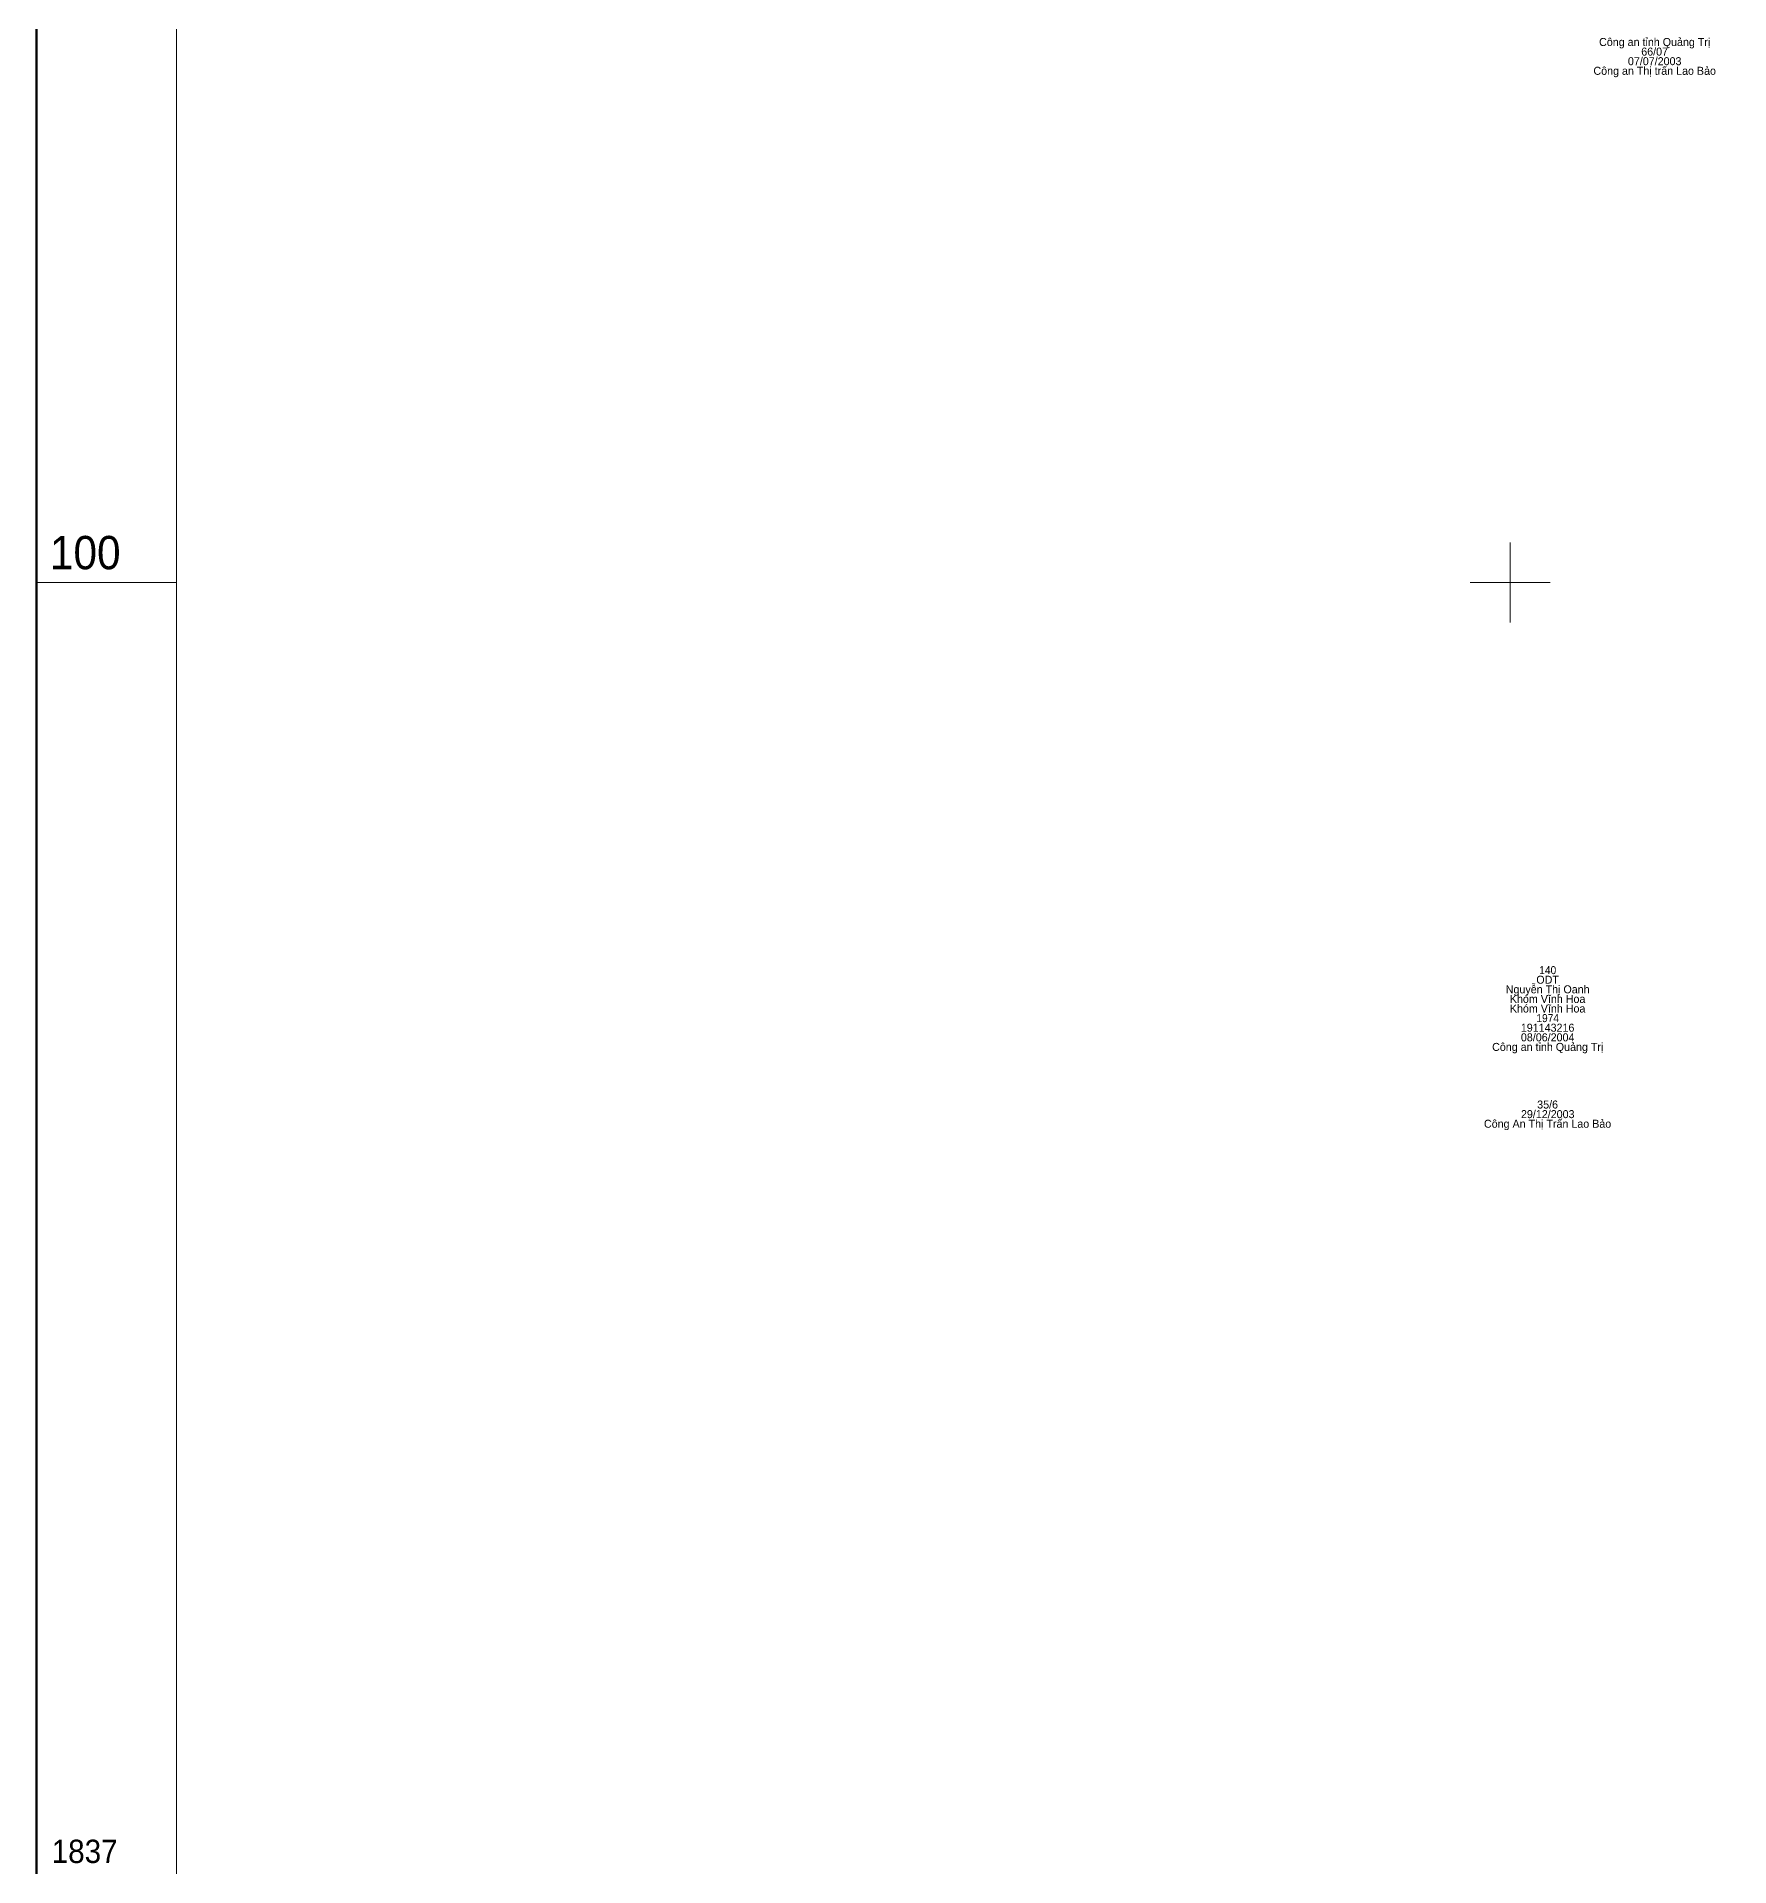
# Model space of a CAD drawing. Header units: metres. Extents: x 537880 to 538618, y 1836864 to 1837647.
# Drawn here: x 537889.5 to 538016.4, y 1837003.7 to 1837140.9 of the extents above; entities that cross this region are included whole.
import ezdxf
from ezdxf.enums import TextEntityAlignment as Align

# ---------------------------------------------------------------- set-up
doc = ezdxf.new("R2010")
doc.units = ezdxf.units.M
doc.header["$LTSCALE"] = 0.24
doc.layers.add('1', color=7, linetype='Continuous')
doc.layers.add('63', color=7, linetype='Continuous', lineweight=13)

msp = doc.modelspace()

# ---------------------------------------------------------------- linework, layer by layer
at = {"layer": '63'}
for p, q in [((538000, 1837097), (538000, 1837103)), ((537900, 1837100), (537889.5, 1837100)), ((537997, 1837100), (538003, 1837100))]:
    msp.add_line(p, q, dxfattribs=at)
at = {"layer": '63', "lineweight": 158}
msp.add_lwpolyline([(537889.5, 1837610.5), (538610.5, 1837610.5), (538610.5, 1836889.5), (537889.5, 1836889.5)], close=True, dxfattribs=at)
at = {"layer": '63'}
msp.add_lwpolyline([(537900, 1837600), (538600, 1837600), (538600, 1836900), (537900, 1836900)], close=True, dxfattribs=at)

# ---------------------------------------------------------------- texts
at = {"layer": '1'}
for s, p in [('Công an tỉnh Quảng Trị', (538010.835, 1837140.24)), ('07/07/2003', (538010.835, 1837138.8)), ('66/07', (538010.83, 1837139.52)), ('Công an Thị trấn Lao Bảo', (538010.835, 1837138.08)), ('ODT', (538002.805, 1837069.92)), ('Nguyễn Thị Oanh', (538002.81, 1837069.2)), ('Khóm Vĩnh Hoa', (538002.805, 1837068.48)), ('Khóm Vĩnh Hoa', (538002.805, 1837067.76)), ('08/06/2004', (538002.81, 1837065.6)), ('191143216', (538002.805, 1837066.32)), ('Công an tỉnh Quảng Trị', (538002.815, 1837064.88)), ('35/6', (538002.805, 1837060.56)), ('Công An Thị Trấn Lao Bảo', (538002.805, 1837059.12)), ('29/12/2003', (538002.815, 1837059.84))]:
    msp.add_text(s, height=0.6, dxfattribs=at).set_placement(p, align=Align.CENTER)
at = {"layer": '1', "width": 0.95}
for s, p in [('140', (538002.815, 1837070.64)), ('1974', (538002.81, 1837067.04))]:
    msp.add_text(s, height=0.6, dxfattribs=at).set_placement(p, align=Align.CENTER)
at = {"layer": '63', "width": 0.95}
for s, height, p in [('100', 2.5, (537890.5, 1837101)), ('1837', 1.75, (537890.63, 1837003.98))]:
    msp.add_text(s, height=height, dxfattribs=at).set_placement(p)

doc.saveas('drawing.dxf')
